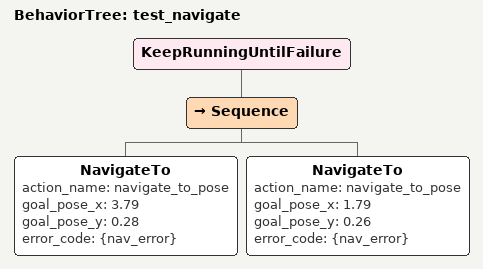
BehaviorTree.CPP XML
<?xml version="1.0" encoding="UTF-8"?>
<root BTCPP_format="4">
  <BehaviorTree ID="test_navigate">
    <!-- 测试：两点间往返移动 -->
    <KeepRunningUntilFailure>
      <Sequence>
        <NavigateTo action_name="navigate_to_pose"
                    goal_pose_x="3.79"
                    goal_pose_y="0.28"
                    error_code="{nav_error}"/>
        <NavigateTo action_name="navigate_to_pose"
                    goal_pose_x="1.79"
                    goal_pose_y="0.26"
                    error_code="{nav_error}"/>
      </Sequence>
    </KeepRunningUntilFailure>
  </BehaviorTree>

</root>
